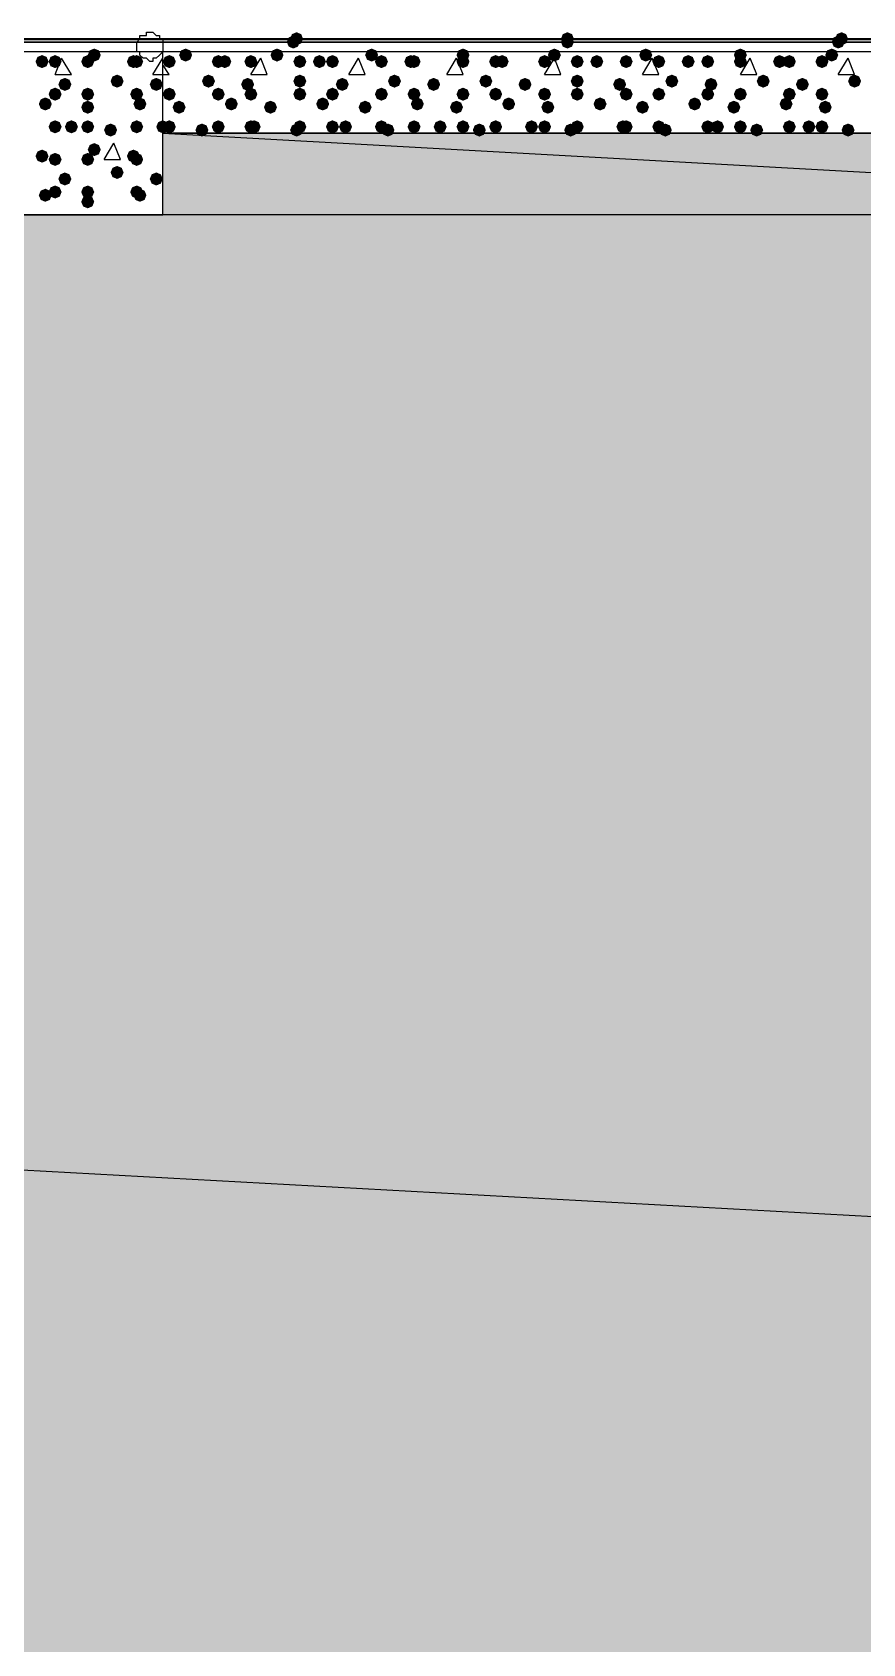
# Model space of a CAD drawing. Header units: millimetres. Extents: x 0 to 420, y 0 to 297.
# Drawn here: x 265.09 to 275.87, y 207.26 to 228.18 of the extents above; entities that cross this region are included whole.
import ezdxf

# ---------------------------------------------------------------- set-up
doc = ezdxf.new("R2010")
doc.units = ezdxf.units.MM
doc.layers.get('0').update_dxf_attribs({"linetype": 'CONTINUOUS'})

msp = doc.modelspace()

# ---------------------------------------------------------------- hatches: boundary and pattern name
at = {"true_color": 0x000007}
h = msp.add_hatch(color=0, dxfattribs=at)
h.paths.add_polyline_path([(38.565667, 228.049667), (386.969, 228.049667)], flags=0)
h.paths.add_polyline_path([(386.969, 228.049667), (38.565667, 228.049667)], flags=0)
at = {"true_color": 0x0000fe}
for points in [[(268.562667, 228.049667), (268.537796, 227.989871), (268.478, 227.965), (268.418204, 227.989871), (268.393333, 228.049667), (268.418204, 228.109462), (268.478, 228.134333), (268.537796, 228.109463)], [(268.562667, 228.049667), (268.537796, 227.989871), (268.478, 227.965), (268.418204, 227.989871), (268.393333, 228.049667), (268.418204, 228.109462), (268.478, 228.134333), (268.537796, 228.109463)], [(268.562667, 228.049667), (268.537796, 227.989871), (268.478, 227.965), (268.418204, 227.989871), (268.393333, 228.049667), (268.418204, 228.109462), (268.478, 228.134333), (268.537796, 228.109463)], [(268.605, 228.092), (268.580129, 228.032204), (268.520333, 228.007333), (268.460537, 228.032204), (268.435667, 228.092), (268.460537, 228.151796), (268.520333, 228.176667), (268.580129, 228.151796)], [(272.118667, 228.092), (272.093796, 228.032204), (272.034, 228.007333), (271.974204, 228.032204), (271.949333, 228.092), (271.974204, 228.151796), (272.034, 228.176667), (272.093796, 228.151796)], [(272.118667, 228.049667), (272.093796, 227.989871), (272.034, 227.965), (271.974204, 227.989871), (271.949333, 228.049667), (271.974204, 228.109462), (272.034, 228.134333), (272.093796, 228.109463)], [(272.118667, 228.049667), (272.093796, 227.989871), (272.034, 227.965), (271.974204, 227.989871), (271.949333, 228.049667), (271.974204, 228.109462), (272.034, 228.134333), (272.093796, 228.109463)], [(272.118667, 228.049667), (272.093796, 227.989871), (272.034, 227.965), (271.974204, 227.989871), (271.949333, 228.049667), (271.974204, 228.109462), (272.034, 228.134333), (272.093796, 228.109463)], [(275.632333, 228.049667), (275.607463, 227.989871), (275.547667, 227.965), (275.487871, 227.989871), (275.463, 228.049667), (275.487871, 228.109462), (275.547667, 228.134333), (275.607462, 228.109463)], [(275.632333, 228.049667), (275.607463, 227.989871), (275.547667, 227.965), (275.487871, 227.989871), (275.463, 228.049667), (275.487871, 228.109462), (275.547667, 228.134333), (275.607462, 228.109463)], [(275.632333, 228.049667), (275.607463, 227.989871), (275.547667, 227.965), (275.487871, 227.989871), (275.463, 228.049667), (275.487871, 228.109462), (275.547667, 228.134333), (275.607462, 228.109463)], [(275.674667, 228.092), (275.649796, 228.032204), (275.59, 228.007333), (275.530204, 228.032204), (275.505333, 228.092), (275.530204, 228.151796), (275.59, 228.176667), (275.649796, 228.151796)]]:
    msp.add_hatch(color=0, dxfattribs=at).paths.add_polyline_path(points, flags=0)
at = {"true_color": 0x000007}
for points in [[(265.303, 227.795667), (265.278129, 227.735871), (265.218333, 227.711), (265.158537, 227.735871), (265.133667, 227.795667), (265.158537, 227.855462), (265.218333, 227.880333), (265.278129, 227.855463)], [(265.472333, 227.795667), (265.447462, 227.735871), (265.387667, 227.711), (265.327871, 227.735871), (265.303, 227.795667), (265.327871, 227.855462), (265.387667, 227.880333), (265.447462, 227.855463)], [(265.895667, 227.795667), (265.870796, 227.735871), (265.811, 227.711), (265.751204, 227.735871), (265.726333, 227.795667), (265.751204, 227.855462), (265.811, 227.880333), (265.870796, 227.855463)], [(265.980333, 227.880333), (265.955462, 227.820537), (265.895667, 227.795667), (265.835871, 227.820537), (265.811, 227.880333), (265.835871, 227.940129), (265.895667, 227.965), (265.955462, 227.940129)], [(266.488333, 227.795667), (266.463462, 227.735871), (266.403667, 227.711), (266.343871, 227.735871), (266.319, 227.795667), (266.343871, 227.855462), (266.403667, 227.880333), (266.463462, 227.855463)], [(266.530667, 227.795667), (266.505796, 227.735871), (266.446, 227.711), (266.386204, 227.735871), (266.361333, 227.795667), (266.386204, 227.855462), (266.446, 227.880333), (266.505796, 227.855463)], [(266.276667, 227.541667), (266.251796, 227.481871), (266.192, 227.457), (266.132204, 227.481871), (266.107333, 227.541667), (266.132204, 227.601462), (266.192, 227.626333), (266.251796, 227.601463)], [(265.472333, 227.372333), (265.447462, 227.312537), (265.387667, 227.287667), (265.327871, 227.312537), (265.303, 227.372333), (265.327871, 227.432129), (265.387667, 227.457), (265.447462, 227.432129)], [(265.599333, 227.499333), (265.574462, 227.439537), (265.514667, 227.414667), (265.454871, 227.439537), (265.43, 227.499333), (265.454871, 227.559129), (265.514667, 227.584), (265.574462, 227.559129)], [(265.895667, 227.372333), (265.870796, 227.312537), (265.811, 227.287667), (265.751204, 227.312537), (265.726333, 227.372333), (265.751204, 227.432129), (265.811, 227.457), (265.870796, 227.432129)], [(266.530667, 227.372333), (266.505796, 227.312537), (266.446, 227.287667), (266.386204, 227.312537), (266.361333, 227.372333), (266.386204, 227.432129), (266.446, 227.457), (266.505796, 227.432129)], [(266.784667, 227.499333), (266.759796, 227.439537), (266.7, 227.414667), (266.640204, 227.439537), (266.615333, 227.499333), (266.640204, 227.559129), (266.7, 227.584), (266.759796, 227.559129)], [(265.345333, 227.245333), (265.320462, 227.185537), (265.260667, 227.160667), (265.200871, 227.185537), (265.176, 227.245333), (265.200871, 227.305129), (265.260667, 227.33), (265.320462, 227.305129)], [(265.895667, 227.203), (265.870796, 227.143204), (265.811, 227.118333), (265.751204, 227.143204), (265.726333, 227.203), (265.751204, 227.262796), (265.811, 227.287667), (265.870796, 227.262796)], [(266.573, 227.245333), (266.548129, 227.185537), (266.488333, 227.160667), (266.428538, 227.185537), (266.403667, 227.245333), (266.428537, 227.305129), (266.488333, 227.33), (266.548129, 227.305129)], [(265.472333, 226.949), (265.447462, 226.889204), (265.387667, 226.864333), (265.327871, 226.889204), (265.303, 226.949), (265.327871, 227.008796), (265.387667, 227.033667), (265.447462, 227.008796)], [(265.684, 226.949), (265.659129, 226.889204), (265.599333, 226.864333), (265.539538, 226.889204), (265.514667, 226.949), (265.539537, 227.008796), (265.599333, 227.033667), (265.659129, 227.008796)], [(265.895667, 226.949), (265.870796, 226.889204), (265.811, 226.864333), (265.751204, 226.889204), (265.726333, 226.949), (265.751204, 227.008796), (265.811, 227.033667), (265.870796, 227.008796)], [(266.530667, 226.949), (266.505796, 226.889204), (266.446, 226.864333), (266.386204, 226.889204), (266.361333, 226.949), (266.386204, 227.008796), (266.446, 227.033667), (266.505796, 227.008796)], [(266.869333, 226.949), (266.844462, 226.889204), (266.784667, 226.864333), (266.724871, 226.889204), (266.7, 226.949), (266.724871, 227.008796), (266.784667, 227.033667), (266.844462, 227.008796)], [(266.192, 226.906667), (266.167129, 226.846871), (266.107333, 226.822), (266.047537, 226.846871), (266.022667, 226.906667), (266.047537, 226.966462), (266.107333, 226.991333), (266.167129, 226.966463)], [(265.303, 226.568), (265.278129, 226.508204), (265.218333, 226.483333), (265.158537, 226.508204), (265.133667, 226.568), (265.158537, 226.627796), (265.218333, 226.652667), (265.278129, 226.627796)], [(265.472333, 226.525667), (265.447462, 226.465871), (265.387667, 226.441), (265.327871, 226.465871), (265.303, 226.525667), (265.327871, 226.585462), (265.387667, 226.610333), (265.447462, 226.585463)], [(265.895667, 226.525667), (265.870796, 226.465871), (265.811, 226.441), (265.751204, 226.465871), (265.726333, 226.525667), (265.751204, 226.585462), (265.811, 226.610333), (265.870796, 226.585463)], [(265.980333, 226.652667), (265.955462, 226.592871), (265.895667, 226.568), (265.835871, 226.592871), (265.811, 226.652667), (265.835871, 226.712462), (265.895667, 226.737333), (265.955462, 226.712463)], [(266.488333, 226.568), (266.463462, 226.508204), (266.403667, 226.483333), (266.343871, 226.508204), (266.319, 226.568), (266.343871, 226.627796), (266.403667, 226.652667), (266.463462, 226.627796)], [(266.530667, 226.525667), (266.505796, 226.465871), (266.446, 226.441), (266.386204, 226.465871), (266.361333, 226.525667), (266.386204, 226.585462), (266.446, 226.610333), (266.505796, 226.585463)], [(266.276667, 226.356333), (266.251796, 226.296537), (266.192, 226.271667), (266.132204, 226.296537), (266.107333, 226.356333), (266.132204, 226.416129), (266.192, 226.441), (266.251796, 226.416129)], [(265.472333, 226.102333), (265.447462, 226.042537), (265.387667, 226.017667), (265.327871, 226.042537), (265.303, 226.102333), (265.327871, 226.162129), (265.387667, 226.187), (265.447462, 226.162129)], [(265.599333, 226.271667), (265.574462, 226.211871), (265.514667, 226.187), (265.454871, 226.211871), (265.43, 226.271667), (265.454871, 226.331462), (265.514667, 226.356333), (265.574462, 226.331463)], [(265.895667, 226.102333), (265.870796, 226.042537), (265.811, 226.017667), (265.751204, 226.042537), (265.726333, 226.102333), (265.751204, 226.162129), (265.811, 226.187), (265.870796, 226.162129)], [(266.530667, 226.102333), (266.505796, 226.042537), (266.446, 226.017667), (266.386204, 226.042537), (266.361333, 226.102333), (266.386204, 226.162129), (266.446, 226.187), (266.505796, 226.162129)], [(266.784667, 226.271667), (266.759796, 226.211871), (266.7, 226.187), (266.640204, 226.211871), (266.615333, 226.271667), (266.640204, 226.331462), (266.7, 226.356333), (266.759796, 226.331463)], [(265.345333, 226.06), (265.320462, 226.000204), (265.260667, 225.975333), (265.200871, 226.000204), (265.176, 226.06), (265.200871, 226.119796), (265.260667, 226.144667), (265.320462, 226.119796)], [(265.895667, 225.975333), (265.870796, 225.915537), (265.811, 225.890667), (265.751204, 225.915537), (265.726333, 225.975333), (265.751204, 226.035129), (265.811, 226.06), (265.870796, 226.035129)], [(266.573, 226.06), (266.548129, 226.000204), (266.488333, 225.975333), (266.428538, 226.000204), (266.403667, 226.06), (266.428537, 226.119796), (266.488333, 226.144667), (266.548129, 226.119796)]]:
    msp.add_hatch(color=0, dxfattribs=at).paths.add_polyline_path(points, flags=0)
at = {"true_color": 0x000008}
for points in [[(266.954, 227.795667), (266.929129, 227.735871), (266.869333, 227.711), (266.809538, 227.735871), (266.784667, 227.795667), (266.809537, 227.855462), (266.869333, 227.880333), (266.929129, 227.855463)], [(267.165667, 227.880333), (267.140796, 227.820537), (267.081, 227.795667), (267.021204, 227.820537), (266.996333, 227.880333), (267.021204, 227.940129), (267.081, 227.965), (267.140796, 227.940129)], [(267.589, 227.795667), (267.564129, 227.735871), (267.504333, 227.711), (267.444538, 227.735871), (267.419667, 227.795667), (267.444537, 227.855462), (267.504333, 227.880333), (267.564129, 227.855463)], [(267.673667, 227.795667), (267.648796, 227.735871), (267.589, 227.711), (267.529204, 227.735871), (267.504333, 227.795667), (267.529204, 227.855462), (267.589, 227.880333), (267.648796, 227.855463)], [(268.012333, 227.795667), (267.987462, 227.735871), (267.927667, 227.711), (267.867871, 227.735871), (267.843, 227.795667), (267.867871, 227.855462), (267.927667, 227.880333), (267.987462, 227.855463)], [(268.351, 227.880333), (268.326129, 227.820537), (268.266333, 227.795667), (268.206538, 227.820537), (268.181667, 227.880333), (268.206537, 227.940129), (268.266333, 227.965), (268.326129, 227.940129)], [(268.647333, 227.795667), (268.622462, 227.735871), (268.562667, 227.711), (268.502871, 227.735871), (268.478, 227.795667), (268.502871, 227.855462), (268.562667, 227.880333), (268.622462, 227.855463)], [(268.901333, 227.795667), (268.876463, 227.735871), (268.816667, 227.711), (268.756871, 227.735871), (268.732, 227.795667), (268.756871, 227.855462), (268.816667, 227.880333), (268.876462, 227.855463)], [(269.070667, 227.795667), (269.045796, 227.735871), (268.986, 227.711), (268.926204, 227.735871), (268.901333, 227.795667), (268.926204, 227.855462), (268.986, 227.880333), (269.045796, 227.855463)], [(269.578667, 227.880333), (269.553796, 227.820537), (269.494, 227.795667), (269.434204, 227.820537), (269.409333, 227.880333), (269.434204, 227.940129), (269.494, 227.965), (269.553796, 227.940129)], [(269.705667, 227.795667), (269.680796, 227.735871), (269.621, 227.711), (269.561204, 227.735871), (269.536333, 227.795667), (269.561204, 227.855462), (269.621, 227.880333), (269.680796, 227.855463)], [(270.086667, 227.795667), (270.061796, 227.735871), (270.002, 227.711), (269.942204, 227.735871), (269.917333, 227.795667), (269.942204, 227.855462), (270.002, 227.880333), (270.061796, 227.855463)], [(270.129, 227.795667), (270.104129, 227.735871), (270.044333, 227.711), (269.984537, 227.735871), (269.959667, 227.795667), (269.984537, 227.855462), (270.044333, 227.880333), (270.104129, 227.855463)], [(270.764, 227.880333), (270.739129, 227.820537), (270.679333, 227.795667), (270.619537, 227.820537), (270.594667, 227.880333), (270.619537, 227.940129), (270.679333, 227.965), (270.739129, 227.940129)], [(270.764, 227.795667), (270.739129, 227.735871), (270.679333, 227.711), (270.619537, 227.735871), (270.594667, 227.795667), (270.619537, 227.855462), (270.679333, 227.880333), (270.739129, 227.855463)], [(271.187333, 227.795667), (271.162462, 227.735871), (271.102667, 227.711), (271.042871, 227.735871), (271.018, 227.795667), (271.042871, 227.855462), (271.102667, 227.880333), (271.162462, 227.855463)], [(271.272, 227.795667), (271.247129, 227.735871), (271.187333, 227.711), (271.127538, 227.735871), (271.102667, 227.795667), (271.127537, 227.855462), (271.187333, 227.880333), (271.247129, 227.855463)], [(271.822333, 227.795667), (271.797462, 227.735871), (271.737667, 227.711), (271.677871, 227.735871), (271.653, 227.795667), (271.677871, 227.855462), (271.737667, 227.880333), (271.797462, 227.855463)], [(271.949333, 227.880333), (271.924463, 227.820537), (271.864667, 227.795667), (271.804871, 227.820537), (271.78, 227.880333), (271.804871, 227.940129), (271.864667, 227.965), (271.924462, 227.940129)], [(272.245667, 227.795667), (272.220796, 227.735871), (272.161, 227.711), (272.101204, 227.735871), (272.076333, 227.795667), (272.101204, 227.855462), (272.161, 227.880333), (272.220796, 227.855463)], [(272.499667, 227.795667), (272.474796, 227.735871), (272.415, 227.711), (272.355204, 227.735871), (272.330333, 227.795667), (272.355204, 227.855462), (272.415, 227.880333), (272.474796, 227.855463)], [(272.880667, 227.795667), (272.855796, 227.735871), (272.796, 227.711), (272.736204, 227.735871), (272.711333, 227.795667), (272.736204, 227.855462), (272.796, 227.880333), (272.855796, 227.855463)], [(273.134667, 227.880333), (273.109796, 227.820537), (273.05, 227.795667), (272.990204, 227.820537), (272.965333, 227.880333), (272.990204, 227.940129), (273.05, 227.965), (273.109796, 227.940129)], [(273.304, 227.795667), (273.279129, 227.735871), (273.219333, 227.711), (273.159538, 227.735871), (273.134667, 227.795667), (273.159537, 227.855462), (273.219333, 227.880333), (273.279129, 227.855463)], [(273.685, 227.795667), (273.660129, 227.735871), (273.600333, 227.711), (273.540538, 227.735871), (273.515667, 227.795667), (273.540537, 227.855462), (273.600333, 227.880333), (273.660129, 227.855463)], [(273.939, 227.795667), (273.914129, 227.735871), (273.854333, 227.711), (273.794538, 227.735871), (273.769667, 227.795667), (273.794537, 227.855462), (273.854333, 227.880333), (273.914129, 227.855463)], [(274.362333, 227.880333), (274.337463, 227.820537), (274.277667, 227.795667), (274.217871, 227.820537), (274.193, 227.880333), (274.217871, 227.940129), (274.277667, 227.965), (274.337462, 227.940129)], [(274.362333, 227.795667), (274.337463, 227.735871), (274.277667, 227.711), (274.217871, 227.735871), (274.193, 227.795667), (274.217871, 227.855462), (274.277667, 227.880333), (274.337462, 227.855463)], [(274.870333, 227.795667), (274.845462, 227.735871), (274.785667, 227.711), (274.725871, 227.735871), (274.701, 227.795667), (274.725871, 227.855462), (274.785667, 227.880333), (274.845462, 227.855463)], [(274.997333, 227.795667), (274.972463, 227.735871), (274.912667, 227.711), (274.852871, 227.735871), (274.828, 227.795667), (274.852871, 227.855462), (274.912667, 227.880333), (274.972462, 227.855463)], [(275.420667, 227.795667), (275.395796, 227.735871), (275.336, 227.711), (275.276204, 227.735871), (275.251333, 227.795667), (275.276204, 227.855462), (275.336, 227.880333), (275.395796, 227.855463)], [(275.547667, 227.880333), (275.522796, 227.820537), (275.463, 227.795667), (275.403204, 227.820537), (275.378333, 227.880333), (275.403204, 227.940129), (275.463, 227.965), (275.522796, 227.940129)], [(267.462, 227.541667), (267.437129, 227.481871), (267.377333, 227.457), (267.317537, 227.481871), (267.292667, 227.541667), (267.317537, 227.601462), (267.377333, 227.626333), (267.437129, 227.601463)], [(268.647333, 227.541667), (268.622462, 227.481871), (268.562667, 227.457), (268.502871, 227.481871), (268.478, 227.541667), (268.502871, 227.601462), (268.562667, 227.626333), (268.622462, 227.601463)], [(269.875, 227.541667), (269.850129, 227.481871), (269.790333, 227.457), (269.730537, 227.481871), (269.705667, 227.541667), (269.730537, 227.601462), (269.790333, 227.626333), (269.850129, 227.601463)], [(271.060333, 227.541667), (271.035462, 227.481871), (270.975667, 227.457), (270.915871, 227.481871), (270.891, 227.541667), (270.915871, 227.601462), (270.975667, 227.626333), (271.035462, 227.601463)], [(272.245667, 227.541667), (272.220796, 227.481871), (272.161, 227.457), (272.101204, 227.481871), (272.076333, 227.541667), (272.101204, 227.601462), (272.161, 227.626333), (272.220796, 227.601463)], [(273.473333, 227.541667), (273.448463, 227.481871), (273.388667, 227.457), (273.328871, 227.481871), (273.304, 227.541667), (273.328871, 227.601462), (273.388667, 227.626333), (273.448462, 227.601463)], [(274.658667, 227.541667), (274.633796, 227.481871), (274.574, 227.457), (274.514204, 227.481871), (274.489333, 227.541667), (274.514204, 227.601462), (274.574, 227.626333), (274.633796, 227.601463)], [(275.844, 227.541667), (275.819129, 227.481871), (275.759333, 227.457), (275.699538, 227.481871), (275.674667, 227.541667), (275.699537, 227.601462), (275.759333, 227.626333), (275.819129, 227.601463)], [(266.954, 227.372333), (266.929129, 227.312537), (266.869333, 227.287667), (266.809538, 227.312537), (266.784667, 227.372333), (266.809537, 227.432129), (266.869333, 227.457), (266.929129, 227.432129)], [(267.589, 227.372333), (267.564129, 227.312537), (267.504333, 227.287667), (267.444538, 227.312537), (267.419667, 227.372333), (267.444537, 227.432129), (267.504333, 227.457), (267.564129, 227.432129)], [(267.97, 227.499333), (267.945129, 227.439537), (267.885333, 227.414667), (267.825538, 227.439537), (267.800667, 227.499333), (267.825537, 227.559129), (267.885333, 227.584), (267.945129, 227.559129)], [(268.012333, 227.372333), (267.987462, 227.312537), (267.927667, 227.287667), (267.867871, 227.312537), (267.843, 227.372333), (267.867871, 227.432129), (267.927667, 227.457), (267.987462, 227.432129)], [(268.647333, 227.372333), (268.622462, 227.312537), (268.562667, 227.287667), (268.502871, 227.312537), (268.478, 227.372333), (268.502871, 227.432129), (268.562667, 227.457), (268.622462, 227.432129)], [(269.070667, 227.372333), (269.045796, 227.312537), (268.986, 227.287667), (268.926204, 227.312537), (268.901333, 227.372333), (268.926204, 227.432129), (268.986, 227.457), (269.045796, 227.432129)], [(269.197667, 227.499333), (269.172796, 227.439537), (269.113, 227.414667), (269.053204, 227.439537), (269.028333, 227.499333), (269.053204, 227.559129), (269.113, 227.584), (269.172796, 227.559129)], [(269.705667, 227.372333), (269.680796, 227.312537), (269.621, 227.287667), (269.561204, 227.312537), (269.536333, 227.372333), (269.561204, 227.432129), (269.621, 227.457), (269.680796, 227.432129)], [(270.129, 227.372333), (270.104129, 227.312537), (270.044333, 227.287667), (269.984537, 227.312537), (269.959667, 227.372333), (269.984537, 227.432129), (270.044333, 227.457), (270.104129, 227.432129)], [(270.383, 227.499333), (270.358129, 227.439537), (270.298333, 227.414667), (270.238538, 227.439537), (270.213667, 227.499333), (270.238537, 227.559129), (270.298333, 227.584), (270.358129, 227.559129)], [(270.764, 227.372333), (270.739129, 227.312537), (270.679333, 227.287667), (270.619537, 227.312537), (270.594667, 227.372333), (270.619537, 227.432129), (270.679333, 227.457), (270.739129, 227.432129)], [(271.187333, 227.372333), (271.162462, 227.312537), (271.102667, 227.287667), (271.042871, 227.312537), (271.018, 227.372333), (271.042871, 227.432129), (271.102667, 227.457), (271.162462, 227.432129)], [(271.568333, 227.499333), (271.543463, 227.439537), (271.483667, 227.414667), (271.423871, 227.439537), (271.399, 227.499333), (271.423871, 227.559129), (271.483667, 227.584), (271.543462, 227.559129)], [(271.822333, 227.372333), (271.797462, 227.312537), (271.737667, 227.287667), (271.677871, 227.312537), (271.653, 227.372333), (271.677871, 227.432129), (271.737667, 227.457), (271.797462, 227.432129)], [(272.245667, 227.372333), (272.220796, 227.312537), (272.161, 227.287667), (272.101204, 227.312537), (272.076333, 227.372333), (272.101204, 227.432129), (272.161, 227.457), (272.220796, 227.432129)], [(272.796, 227.499333), (272.771129, 227.439537), (272.711333, 227.414667), (272.651538, 227.439537), (272.626667, 227.499333), (272.651537, 227.559129), (272.711333, 227.584), (272.771129, 227.559129)], [(272.880667, 227.372333), (272.855796, 227.312537), (272.796, 227.287667), (272.736204, 227.312537), (272.711333, 227.372333), (272.736204, 227.432129), (272.796, 227.457), (272.855796, 227.432129)], [(273.304, 227.372333), (273.279129, 227.312537), (273.219333, 227.287667), (273.159538, 227.312537), (273.134667, 227.372333), (273.159537, 227.432129), (273.219333, 227.457), (273.279129, 227.432129)], [(273.939, 227.372333), (273.914129, 227.312537), (273.854333, 227.287667), (273.794538, 227.312537), (273.769667, 227.372333), (273.794537, 227.432129), (273.854333, 227.457), (273.914129, 227.432129)], [(273.981333, 227.499333), (273.956462, 227.439537), (273.896667, 227.414667), (273.836871, 227.439537), (273.812, 227.499333), (273.836871, 227.559129), (273.896667, 227.584), (273.956462, 227.559129)], [(274.362333, 227.372333), (274.337463, 227.312537), (274.277667, 227.287667), (274.217871, 227.312537), (274.193, 227.372333), (274.217871, 227.432129), (274.277667, 227.457), (274.337462, 227.432129)], [(274.997333, 227.372333), (274.972463, 227.312537), (274.912667, 227.287667), (274.852871, 227.312537), (274.828, 227.372333), (274.852871, 227.432129), (274.912667, 227.457), (274.972462, 227.432129)], [(275.166667, 227.499333), (275.141796, 227.439537), (275.082, 227.414667), (275.022204, 227.439537), (274.997333, 227.499333), (275.022204, 227.559129), (275.082, 227.584), (275.141796, 227.559129)], [(275.420667, 227.372333), (275.395796, 227.312537), (275.336, 227.287667), (275.276204, 227.312537), (275.251333, 227.372333), (275.276204, 227.432129), (275.336, 227.457), (275.395796, 227.432129)], [(267.081, 227.203), (267.056129, 227.143204), (266.996333, 227.118333), (266.936537, 227.143204), (266.911667, 227.203), (266.936537, 227.262796), (266.996333, 227.287667), (267.056129, 227.262796)], [(267.758333, 227.245333), (267.733462, 227.185537), (267.673667, 227.160667), (267.613871, 227.185537), (267.589, 227.245333), (267.613871, 227.305129), (267.673667, 227.33), (267.733462, 227.305129)], [(268.266333, 227.203), (268.241463, 227.143204), (268.181667, 227.118333), (268.121871, 227.143204), (268.097, 227.203), (268.121871, 227.262796), (268.181667, 227.287667), (268.241462, 227.262796)], [(268.943667, 227.245333), (268.918796, 227.185537), (268.859, 227.160667), (268.799204, 227.185537), (268.774333, 227.245333), (268.799204, 227.305129), (268.859, 227.33), (268.918796, 227.305129)], [(269.494, 227.203), (269.469129, 227.143204), (269.409333, 227.118333), (269.349538, 227.143204), (269.324667, 227.203), (269.349537, 227.262796), (269.409333, 227.287667), (269.469129, 227.262796)], [(270.171333, 227.245333), (270.146462, 227.185537), (270.086667, 227.160667), (270.026871, 227.185537), (270.002, 227.245333), (270.026871, 227.305129), (270.086667, 227.33), (270.146462, 227.305129)], [(270.679333, 227.203), (270.654463, 227.143204), (270.594667, 227.118333), (270.534871, 227.143204), (270.51, 227.203), (270.534871, 227.262796), (270.594667, 227.287667), (270.654462, 227.262796)], [(271.356667, 227.245333), (271.331796, 227.185537), (271.272, 227.160667), (271.212204, 227.185537), (271.187333, 227.245333), (271.212204, 227.305129), (271.272, 227.33), (271.331796, 227.305129)], [(271.864667, 227.203), (271.839796, 227.143204), (271.78, 227.118333), (271.720204, 227.143204), (271.695333, 227.203), (271.720204, 227.262796), (271.78, 227.287667), (271.839796, 227.262796)], [(272.542, 227.245333), (272.517129, 227.185537), (272.457333, 227.160667), (272.397538, 227.185537), (272.372667, 227.245333), (272.397537, 227.305129), (272.457333, 227.33), (272.517129, 227.305129)], [(273.092333, 227.203), (273.067462, 227.143204), (273.007667, 227.118333), (272.947871, 227.143204), (272.923, 227.203), (272.947871, 227.262796), (273.007667, 227.287667), (273.067462, 227.262796)], [(273.769667, 227.245333), (273.744796, 227.185537), (273.685, 227.160667), (273.625204, 227.185537), (273.600333, 227.245333), (273.625204, 227.305129), (273.685, 227.33), (273.744796, 227.305129)], [(274.277667, 227.203), (274.252796, 227.143204), (274.193, 227.118333), (274.133204, 227.143204), (274.108333, 227.203), (274.133204, 227.262796), (274.193, 227.287667), (274.252796, 227.262796)], [(274.955, 227.245333), (274.930129, 227.185537), (274.870333, 227.160667), (274.810538, 227.185537), (274.785667, 227.245333), (274.810537, 227.305129), (274.870333, 227.33), (274.930129, 227.305129)], [(275.463, 227.203), (275.438129, 227.143204), (275.378333, 227.118333), (275.318537, 227.143204), (275.293667, 227.203), (275.318537, 227.262796), (275.378333, 227.287667), (275.438129, 227.262796)], [(266.954, 226.949), (266.929129, 226.889204), (266.869333, 226.864333), (266.809538, 226.889204), (266.784667, 226.949), (266.809537, 227.008796), (266.869333, 227.033667), (266.929129, 227.008796)], [(267.589, 226.949), (267.564129, 226.889204), (267.504333, 226.864333), (267.444538, 226.889204), (267.419667, 226.949), (267.444537, 227.008796), (267.504333, 227.033667), (267.564129, 227.008796)], [(268.012333, 226.949), (267.987462, 226.889204), (267.927667, 226.864333), (267.867871, 226.889204), (267.843, 226.949), (267.867871, 227.008796), (267.927667, 227.033667), (267.987462, 227.008796)], [(268.054667, 226.949), (268.029796, 226.889204), (267.97, 226.864333), (267.910204, 226.889204), (267.885333, 226.949), (267.910204, 227.008796), (267.97, 227.033667), (268.029796, 227.008796)], [(268.647333, 226.949), (268.622462, 226.889204), (268.562667, 226.864333), (268.502871, 226.889204), (268.478, 226.949), (268.502871, 227.008796), (268.562667, 227.033667), (268.622462, 227.008796)], [(269.070667, 226.949), (269.045796, 226.889204), (268.986, 226.864333), (268.926204, 226.889204), (268.901333, 226.949), (268.926204, 227.008796), (268.986, 227.033667), (269.045796, 227.008796)], [(269.24, 226.949), (269.215129, 226.889204), (269.155333, 226.864333), (269.095537, 226.889204), (269.070667, 226.949), (269.095537, 227.008796), (269.155333, 227.033667), (269.215129, 227.008796)], [(269.705667, 226.949), (269.680796, 226.889204), (269.621, 226.864333), (269.561204, 226.889204), (269.536333, 226.949), (269.561204, 227.008796), (269.621, 227.033667), (269.680796, 227.008796)], [(270.129, 226.949), (270.104129, 226.889204), (270.044333, 226.864333), (269.984537, 226.889204), (269.959667, 226.949), (269.984537, 227.008796), (270.044333, 227.033667), (270.104129, 227.008796)], [(270.467667, 226.949), (270.442796, 226.889204), (270.383, 226.864333), (270.323204, 226.889204), (270.298333, 226.949), (270.323204, 227.008796), (270.383, 227.033667), (270.442796, 227.008796)], [(270.764, 226.949), (270.739129, 226.889204), (270.679333, 226.864333), (270.619537, 226.889204), (270.594667, 226.949), (270.619537, 227.008796), (270.679333, 227.033667), (270.739129, 227.008796)], [(271.187333, 226.949), (271.162462, 226.889204), (271.102667, 226.864333), (271.042871, 226.889204), (271.018, 226.949), (271.042871, 227.008796), (271.102667, 227.033667), (271.162462, 227.008796)], [(271.653, 226.949), (271.628129, 226.889204), (271.568333, 226.864333), (271.508537, 226.889204), (271.483667, 226.949), (271.508537, 227.008796), (271.568333, 227.033667), (271.628129, 227.008796)], [(271.822333, 226.949), (271.797462, 226.889204), (271.737667, 226.864333), (271.677871, 226.889204), (271.653, 226.949), (271.677871, 227.008796), (271.737667, 227.033667), (271.797462, 227.008796)], [(272.245667, 226.949), (272.220796, 226.889204), (272.161, 226.864333), (272.101204, 226.889204), (272.076333, 226.949), (272.101204, 227.008796), (272.161, 227.033667), (272.220796, 227.008796)], [(272.838333, 226.949), (272.813463, 226.889204), (272.753667, 226.864333), (272.693871, 226.889204), (272.669, 226.949), (272.693871, 227.008796), (272.753667, 227.033667), (272.813462, 227.008796)], [(272.880667, 226.949), (272.855796, 226.889204), (272.796, 226.864333), (272.736204, 226.889204), (272.711333, 226.949), (272.736204, 227.008796), (272.796, 227.033667), (272.855796, 227.008796)], [(273.304, 226.949), (273.279129, 226.889204), (273.219333, 226.864333), (273.159538, 226.889204), (273.134667, 226.949), (273.159537, 227.008796), (273.219333, 227.033667), (273.279129, 227.008796)], [(273.939, 226.949), (273.914129, 226.889204), (273.854333, 226.864333), (273.794538, 226.889204), (273.769667, 226.949), (273.794537, 227.008796), (273.854333, 227.033667), (273.914129, 227.008796)], [(274.066, 226.949), (274.041129, 226.889204), (273.981333, 226.864333), (273.921538, 226.889204), (273.896667, 226.949), (273.921537, 227.008796), (273.981333, 227.033667), (274.041129, 227.008796)], [(274.362333, 226.949), (274.337463, 226.889204), (274.277667, 226.864333), (274.217871, 226.889204), (274.193, 226.949), (274.217871, 227.008796), (274.277667, 227.033667), (274.337462, 227.008796)], [(274.997333, 226.949), (274.972463, 226.889204), (274.912667, 226.864333), (274.852871, 226.889204), (274.828, 226.949), (274.852871, 227.008796), (274.912667, 227.033667), (274.972462, 227.008796)], [(275.251333, 226.949), (275.226462, 226.889204), (275.166667, 226.864333), (275.106871, 226.889204), (275.082, 226.949), (275.106871, 227.008796), (275.166667, 227.033667), (275.226462, 227.008796)], [(275.420667, 226.949), (275.395796, 226.889204), (275.336, 226.864333), (275.276204, 226.889204), (275.251333, 226.949), (275.276204, 227.008796), (275.336, 227.033667), (275.395796, 227.008796)], [(267.377333, 226.906667), (267.352463, 226.846871), (267.292667, 226.822), (267.232871, 226.846871), (267.208, 226.906667), (267.232871, 226.966462), (267.292667, 226.991333), (267.352462, 226.966463)], [(268.605, 226.906667), (268.580129, 226.846871), (268.520333, 226.822), (268.460537, 226.846871), (268.435667, 226.906667), (268.460537, 226.966462), (268.520333, 226.991333), (268.580129, 226.966463)], [(269.790333, 226.906667), (269.765463, 226.846871), (269.705667, 226.822), (269.645871, 226.846871), (269.621, 226.906667), (269.645871, 226.966462), (269.705667, 226.991333), (269.765462, 226.966463)], [(270.975667, 226.906667), (270.950796, 226.846871), (270.891, 226.822), (270.831204, 226.846871), (270.806333, 226.906667), (270.831204, 226.966462), (270.891, 226.991333), (270.950796, 226.966463)], [(272.161, 226.906667), (272.136129, 226.846871), (272.076333, 226.822), (272.016538, 226.846871), (271.991667, 226.906667), (272.016537, 226.966462), (272.076333, 226.991333), (272.136129, 226.966463)], [(273.388667, 226.906667), (273.363796, 226.846871), (273.304, 226.822), (273.244204, 226.846871), (273.219333, 226.906667), (273.244204, 226.966462), (273.304, 226.991333), (273.363796, 226.966463)], [(274.574, 226.906667), (274.549129, 226.846871), (274.489333, 226.822), (274.429538, 226.846871), (274.404667, 226.906667), (274.429537, 226.966462), (274.489333, 226.991333), (274.549129, 226.966463)], [(275.759333, 226.906667), (275.734462, 226.846871), (275.674667, 226.822), (275.614871, 226.846871), (275.59, 226.906667), (275.614871, 226.966462), (275.674667, 226.991333), (275.734462, 226.966463)]]:
    msp.add_hatch(color=0, dxfattribs=at).paths.add_polyline_path(points, flags=0)
h = msp.add_hatch(color=0, dxfattribs=at)
h.paths.add_polyline_path([(285.877, 226.864333), (266.784667, 226.864333), (285.877, 225.806)], flags=0)
h.paths.add_polyline_path([(266.784667, 226.864333), (285.877, 225.806), (266.784667, 225.806)], flags=0)
h = msp.add_hatch(color=0, dxfattribs=at)
h.paths.add_polyline_path([(385.826, 225.806), (39.708667, 225.806), (385.826, 206.756)], flags=0)
h.paths.add_polyline_path([(39.708667, 225.806), (385.826, 206.756), (39.708667, 206.756)], flags=0)

# ---------------------------------------------------------------- linework, layer by layer
at = {"color": 0, "true_color": 0x000007}
for points in [[(387.011333, 228.092), (38.481, 228.092), (38.481, 228.049667)], [(387.011333, 228.092), (38.523333, 228.092), (387.011333, 228.092), (38.523333, 228.049667)], [(38.523333, 228.049667), (387.011333, 228.049667)], [(387.011333, 228.049667), (386.969, 228.049667), (38.565667, 228.049667), (38.523333, 228.049667)], [(38.565667, 228.049667), (386.969, 228.049667)], [(265.387667, 227.626333), (265.472333, 227.838)], [(265.599333, 227.626333), (265.472333, 227.838)], [(266.657667, 227.626333), (266.784667, 227.838)], [(285.877, 227.922667), (266.784667, 227.922667)], [(266.784667, 227.753333), (266.784667, 227.838)], [(265.387667, 227.626333), (265.599333, 227.626333)], [(266.657667, 227.626333), (266.784667, 227.626333)], [(266.784667, 226.864333), (285.877, 226.864333)], [(266.022667, 226.525667), (266.149667, 226.737333)], [(266.234333, 226.525667), (266.149667, 226.737333)], [(266.022667, 226.525667), (266.234333, 226.525667)]]:
    msp.add_lwpolyline(points, dxfattribs=at)
for points in [[(38.523333, 228.049667), (387.011333, 228.049667)], [(38.565667, 228.049667), (386.969, 228.049667)], [(386.969, 228.049667), (38.565667, 228.049667)], [(266.784667, 228.007333), (266.784667, 227.965), (266.784667, 227.922667), (266.742333, 227.880333), (266.7, 227.838), (266.657667, 227.838), (266.657667, 227.795667), (266.615333, 227.795667), (266.573, 227.838), (266.530667, 227.838), (266.488333, 227.880333), (266.488333, 227.922667), (266.446, 227.922667), (266.446, 227.965), (266.446, 228.007333), (266.446, 228.049667), (266.488333, 228.092), (266.488333, 228.134333), (266.530667, 228.134333), (266.573, 228.134333), (266.573, 228.176667), (266.615333, 228.176667), (266.657667, 228.176667), (266.7, 228.134333), (266.742333, 228.134333), (266.742333, 228.092), (266.784667, 228.092), (266.784667, 228.049667)], [(264.668, 227.922667), (264.668, 225.806), (266.784667, 225.806), (266.784667, 227.922667)]]:
    msp.add_lwpolyline(points, close=True, dxfattribs=at)
at = {"color": 0, "true_color": 0x000008}
for points in [[(267.927667, 227.626333), (268.054667, 227.838)], [(268.139333, 227.626333), (268.054667, 227.838)], [(269.197667, 227.626333), (269.324667, 227.838)], [(269.409333, 227.626333), (269.324667, 227.838)], [(270.467667, 227.626333), (270.594667, 227.838)], [(270.679333, 227.626333), (270.594667, 227.838)], [(271.737667, 227.626333), (271.864667, 227.838)], [(271.949333, 227.626333), (271.864667, 227.838)], [(273.007667, 227.626333), (273.134667, 227.838)], [(273.219333, 227.626333), (273.134667, 227.838)], [(274.277667, 227.626333), (274.404667, 227.838)], [(274.489333, 227.626333), (274.404667, 227.838)], [(275.547667, 227.626333), (275.674667, 227.838)], [(275.759333, 227.626333), (275.674667, 227.838)], [(266.869333, 227.626333), (266.784667, 227.753333)], [(266.784667, 227.626333), (266.869333, 227.626333)], [(267.927667, 227.626333), (268.139333, 227.626333)], [(269.197667, 227.626333), (269.409333, 227.626333)], [(270.467667, 227.626333), (270.679333, 227.626333)], [(271.737667, 227.626333), (271.949333, 227.626333)], [(273.007667, 227.626333), (273.219333, 227.626333)], [(274.277667, 227.626333), (274.489333, 227.626333)], [(275.547667, 227.626333), (275.759333, 227.626333)]]:
    msp.add_lwpolyline(points, dxfattribs=at)
for points in [[(285.877, 226.864333), (266.784667, 226.864333), (285.877, 225.806)], [(266.784667, 226.864333), (285.877, 225.806), (266.784667, 225.806)], [(385.826, 225.806), (39.708667, 225.806), (385.826, 206.756)], [(39.708667, 225.806), (385.826, 206.756), (39.708667, 206.756)]]:
    msp.add_lwpolyline(points, close=True, dxfattribs=at)

doc.saveas('drawing.dxf')
